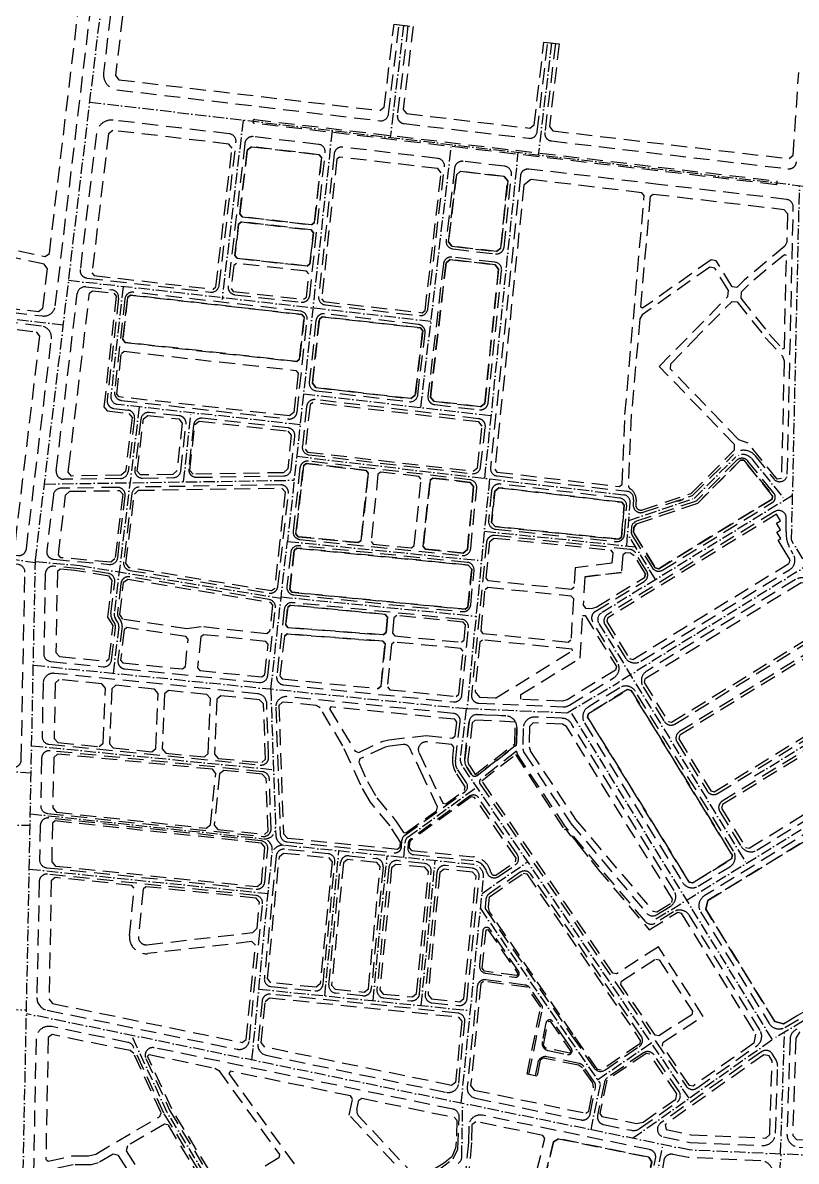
# Model space of a CAD drawing. Header units: metres. Extents: x 566107 to 571261, y 2062953 to 2068466.
# Drawn here: x 569944 to 570551, y 2066295 to 2067189 of the extents above; entities that cross this region are included whole.
import ezdxf

# ---------------------------------------------------------------- set-up
doc = ezdxf.new("R2010")
doc.units = ezdxf.units.M
doc.linetypes.add('ACAD_ISO10W100', pattern=[18.5, 12, -3, 0.5, -3])
doc.linetypes.add('HIDDEN', pattern=[0.375, 0.25, -0.125])
for name, color, linetype in [('LogDg phu', 7, 'CONTINUOUS'), ('TimDg', 222, 'CONTINUOUS'), ('ViaHeSphu', 32, 'CONTINUOUS')]:
    doc.layers.add(name, color=color, linetype=linetype)

msp = doc.modelspace()

# ---------------------------------------------------------------- linework, layer by layer
at = {"layer": 'LogDg phu', "linetype": 'HIDDEN', "ltscale": 50}
for points in [[(569822.95, 2066975.05), (569959.45, 2066958.82, 0.414214), (569969.45, 2066966.69), (569999.07, 2067215.81)], [(570014.96, 2067213.92), (570007.31, 2067149.61, 0.414556), (570017.83, 2067136.27), (570224.29, 2067111.97, 0.413871), (570230.95, 2067117.22), (570239.28, 2067187.25), (570246.23, 2067186.43), (570237.91, 2067116.42, 0.414556), (570243.16, 2067109.75), (570340.99, 2067098.24, 0.413871), (570347.65, 2067103.49), (570355.96, 2067173.38), (570361.92, 2067172.67), (570353.61, 2067102.8, 0.414556), (570358.86, 2067096.13), (570544.43, 2067074.29, 0.42844), (570551.12, 2067079.84)], [(570535.72, 2067064.74), (570535.37, 2067061.76), (570125.79, 2067109.97, -1), (570126.14, 2067112.95), (570535.72, 2067064.74)], [(569958.51, 2066950.87), (569826.04, 2066966.62), (569815.64, 2066940.61), (569798.74, 2066797.82, 0.405391), (569803.82, 2066791.18), (569939.95, 2066770.89, 0.422925), (569946.79, 2066776.11), (569966.38, 2066940.87, 0.414214), (569958.51, 2066950.87)], [(570409.51, 2066781.78, 0.42071), (570416.1, 2066787.27), (570417.88, 2066809.42, 0.403398), (570412.6, 2066815.85), (570318.49, 2066826.92, 0.419849), (570311.82, 2066821.54), (570309.51, 2066798.03, 0.412964), (570314.87, 2066791.47), (570409.51, 2066781.78)], [(570373.87, 2066560.89), (570433.63, 2066490.13, 0.370881), (570441.36, 2066488.89), (570452.13, 2066495.5, 0.414214), (570455.08, 2066507.88), (570374.61, 2066638.79, 0.249062), (570367.33, 2066643.07), (570346.05, 2066643.99, 0.423269), (570336.66, 2066635.11), (570336.46, 2066619.24, 0.150488), (570337.46, 2066615.85), (570373.84, 2066560.92)], [(570132.06, 2066601.18), (569965.31, 2066617.63, 0.437399), (569958.72, 2066611.78), (569957.98, 2066574.52, 0.388952), (569963.34, 2066568.44), (570132.19, 2066550.34, 0.456362), (570138.82, 2066556.51), (570137.46, 2066595.42, 0.375709), (570132.06, 2066601.18)]]:
    msp.add_lwpolyline(points, format="xyb", dxfattribs=at)
for points in [[(570111.26, 2067095.07, 0.414037), (570106, 2067101.73), (570014.96, 2067112.45, 0.413871), (570001.65, 2067101.95), (569988.96, 2066995.26, 0.415913), (569994.25, 2066988.59), (570091.49, 2066977.6, 0.413034), (570098.12, 2066982.86)], [(570181.32, 2067086.88, 0.411642), (570176.06, 2067093.48), (570124.87, 2067099.51, 0.41439), (570118.21, 2067094.25), (570105.08, 2066982.13, 0.415394), (570110.37, 2066975.47), (570162.5, 2066969.57, 0.415432), (570169.13, 2066974.89)], [(570274.83, 2067075.82, 0.41392), (570269.57, 2067082.48), (570194.93, 2067091.26, 0.41679), (570188.26, 2067085.95), (570176.09, 2066974.05, 0.412996), (570181.38, 2066967.44), (570255.19, 2066959.1, 0.413151), (570261.83, 2066964.36)], [(570327.48, 2067069.71, 0.40988), (570322.21, 2067076.28), (570289.47, 2067080.14, 0.414508), (570282.81, 2067074.87), (570276.18, 2067018.09, 0.414084), (570281.45, 2067011.43), (570314.98, 2067007.51, 0.418395), (570321.64, 2067012.85)], [(570548.63, 2067044.16, 0.386712), (570543.34, 2067050.25), (570445.05, 2067061.82), (570341.09, 2067074.06, 0.418561), (570334.42, 2067068.71), (570310.91, 2066839.8, 0.409928), (570316.17, 2066833.23), (570418.05, 2066821.25, -0.403398), (570423.33, 2066814.82), (570423.01, 2066810.91, 0.53904), (570430.92, 2066804.75), (570469.61, 2066817.86), (570501.51, 2066849.83, -0.45119), (570518.49, 2066849.3), (570533.28, 2066830.98, 0.698994), (570543.95, 2066834.62)], [(570319.75, 2066994.42, 0.410045), (570314.48, 2067000.99), (570280.69, 2067004.95, 0.414343), (570274.04, 2066999.68), (570261.93, 2066895.91, 0.414318), (570267.19, 2066889.26), (570302.41, 2066885.16, 0.41816), (570309.08, 2066890.51)], [(569986.72, 2066976.39, -0.412516), (569993.35, 2066981.65), (570013.81, 2066979.33, -0.413718), (570019.09, 2066972.71), (570010.2, 2066892.8, 0.414214), (570015.5, 2066886.18), (570026.36, 2066884.97, -0.417169), (570031.65, 2066878.28), (570026.59, 2066836.59, -0.374825), (570020.72, 2066831.31), (569976.24, 2066830.63, -0.45395), (569970.19, 2066837.33)], [(570167.08, 2066956, 0.412996), (570161.79, 2066962.61), (570030.7, 2066977.42, 0.41471), (570024.06, 2066972.13), (570015.95, 2066899.21, 0.414214), (570021.24, 2066892.58), (570152.54, 2066877.97, 0.414936), (570159.17, 2066883.28)], [(570259.62, 2066945.49, 0.415277), (570254.34, 2066952.15), (570180.67, 2066960.48, 0.415432), (570174.03, 2066955.16), (570168.76, 2066906.7, 0.41204), (570174.03, 2066900.09), (570247.29, 2066891.57, 0.414108), (570253.95, 2066896.84)], [(570306.92, 2066871.54, 0.414348), (570301.66, 2066878.2), (570173.36, 2066893.12, 0.41639), (570166.7, 2066887.81), (570163.29, 2066856.46, 0.412343), (570168.57, 2066849.85), (570296.63, 2066835.09, 0.413776), (570303.28, 2066840.35)], [(570072.04, 2066873.85, 0.414214), (570066.74, 2066880.47), (570043.26, 2066883.09, 0.411265), (570036.64, 2066877.85), (570031.83, 2066838.3, 0.45473), (570037.88, 2066831.58), (570062.1, 2066831.95, 0.377702), (570067.97, 2066837.29)], [(570157.48, 2066864.33, 0.414798), (570152.18, 2066870.96), (570084.63, 2066878.48, 0.414214), (570078.01, 2066873.18), (570074.19, 2066838.89, 0.451693), (570080.25, 2066832.23), (570148.69, 2066833.28, 0.377132), (570154.56, 2066838.61)], [(570532.13, 2066812.32, 0.456124), (570533.36, 2066819.77), (570532.3, 2066821.04), (570513.05, 2066844.9, 0.445991), (570504.13, 2066845.37), (570472.32, 2066813.5), (570425.59, 2066797.67, 0.299512), (570421.54, 2066792.46), (570421.36, 2066790.27, 0.159101), (570422.23, 2066786.65), (570437.78, 2066761.36, 0.414214), (570446.03, 2066759.39)], [(570300.17, 2066823.7, 0.409693), (570294.89, 2066830.25), (570168.1, 2066844.87, 0.416086), (570161.45, 2066839.56), (570156.06, 2066790.04, 0.417168), (570161.44, 2066783.42), (570288.89, 2066770.85, 0.413918), (570295.44, 2066776.23)], [(570024.27, 2066817.55, 0.45473), (570018.22, 2066824.27), (569973.79, 2066823.59, 0.375563), (569967.92, 2066818.3), (569962.72, 2066774.57, 0.421968), (569968.13, 2066767.89), (570011.88, 2066763.85, 0.405748), (570018.39, 2066769.1)], [(570152.4, 2066819.57, 0.452293), (570146.35, 2066826.25), (570035.38, 2066824.54, 0.374825), (570029.52, 2066819.26), (570023.02, 2066765.77, 0.402395), (570028.01, 2066759.13), (570137.21, 2066741.34, 0.428522), (570144.13, 2066746.59)], [(570546.93, 2066774.75, -0.144375), (570542.94, 2066789.49), (570543.17, 2066800.02, 0.594119), (570534.03, 2066805.27), (570402.84, 2066724.62, 0.414214), (570400.87, 2066716.37), (570416.58, 2066690.81, 0.414214), (570428.96, 2066687.86), (570428.96, 2066687.86), (570545.67, 2066759.6, 0.414214), (570548.63, 2066771.98), (570546.93, 2066774.75)], [(570546.93, 2066774.75, -0.144375), (570542.94, 2066789.49), (570543.17, 2066800.02, 0.594119), (570534.03, 2066805.27), (570402.84, 2066724.62, 0.414214), (570400.87, 2066716.37), (570416.58, 2066690.81, 0.414214), (570428.96, 2066687.86), (570428.96, 2066687.86), (570545.67, 2066759.6, 0.414214), (570548.63, 2066771.98), (570546.93, 2066774.75)], [(569945.6, 2066757.68, 0.377146), (569940.49, 2066763.73), (569804.34, 2066784.03, 0.423091), (569797.5, 2066778.8), (569778.54, 2066618.55, 0.438234), (569784.28, 2066611.85), (569831.38, 2066610.13), (569936.38, 2066604.61, 0.423817), (569942.69, 2066610.49)], [(570391.24, 2066718.67, -0.414214), (570393.21, 2066726.92), (570431.55, 2066750.49, 0.414214), (570433.52, 2066758.74), (570424.86, 2066772.82, 0.233498), (570420.36, 2066775.64), (570314.43, 2066786.49, 0.415464), (570307.85, 2066781.11), (570296.11, 2066661.49, 0.430287), (570301.82, 2066654.91), (570367.77, 2066652.06, 0.149707), (570372.88, 2066653.38), (570407.66, 2066674.77, 0.414214), (570410.62, 2066687.15)], [(570292.75, 2066765.45), (570160.74, 2066778.47, 0.409962), (570154.19, 2066773.17), (570151.17, 2066746.52, 0.418478), (570156.54, 2066739.87), (570288.95, 2066726.81, 0.414358), (570295.51, 2066732.2), (570298.13, 2066758.89, 0.414069)], [(570016.08, 2066750.17, 0.402395), (570011.09, 2066756.81), (569988.62, 2066760.47), (569968.13, 2066762.36, 0.435504), (569961.58, 2066756.51), (569960.34, 2066693.79, 0.390912), (569965.74, 2066687.7), (570007.06, 2066683.55, 0.4088), (570013.62, 2066688.81), (570016.64, 2066714.23, 0.169219), (570015.79, 2066718.09), (570013.88, 2066721.19, -0.169837), (570013.03, 2066725.06)], [(570142.22, 2066729.68, 0.400048), (570137.22, 2066736.27), (570027.89, 2066754.08, 0.426132), (570020.96, 2066748.88), (570018.21, 2066726.2, 0.169837), (570019.06, 2066722.33), (570020.96, 2066719.23, -0.169219), (570021.81, 2066715.37), (570018.62, 2066688.53, 0.419648), (570023.98, 2066681.85), (570129.64, 2066671.25, 0.410459), (570136.2, 2066676.55)], [(570562.77, 2066748.98, 0.414214), (570550.39, 2066751.94), (570433.68, 2066680.19, 0.414214), (570430.72, 2066667.81), (570447.48, 2066640.55, 0.414214), (570455.73, 2066638.58), (570577.56, 2066713.47, 0.414214), (570579.53, 2066721.72)], [(570562.77, 2066748.98, 0.414214), (570550.39, 2066751.94), (570433.68, 2066680.19, 0.414214), (570430.72, 2066667.81), (570447.48, 2066640.55, 0.414214), (570455.73, 2066638.58), (570577.56, 2066713.47, 0.414214), (570579.53, 2066721.72)], [(570293.74, 2066714.17, 0.414069), (570288.36, 2066720.73), (570155.68, 2066733.81, 0.409964), (570149.13, 2066728.52), (570143.18, 2066676, 0.417978), (570148.54, 2066669.36), (570281.99, 2066655.97, 0.414856), (570288.56, 2066661.35)], [(570589.48, 2066705.53, 0.414214), (570581.22, 2066707.5), (570459.4, 2066632.62, 0.414214), (570457.43, 2066624.36), (570481, 2066586.03, 0.414214), (570489.25, 2066584.06), (570611.07, 2066658.94, 0.414214), (570613.04, 2066667.2), (570613.04, 2066667.2)], [(570589.48, 2066705.53, 0.414214), (570581.22, 2066707.5), (570459.4, 2066632.62, 0.414214), (570457.43, 2066624.36), (570481, 2066586.03, 0.414214), (570489.25, 2066584.06), (570611.07, 2066658.94, 0.414214), (570613.04, 2066667.2), (570613.04, 2066667.2)], [(570135.39, 2066654.67, 0.375224), (570128.2, 2066662.35), (569968.68, 2066678.36, 0.437906), (569959.88, 2066670.55), (569959.06, 2066628.83, 0.391402), (569964.47, 2066622.74), (570130.28, 2066606.38, 0.453796), (570136.87, 2066612.56)], [(570424.76, 2066664.14, 0.414214), (570412.38, 2066667.1), (570387.67, 2066651.91, 0.414214), (570384.72, 2066639.53), (570461.7, 2066514.3, 0.414214), (570474.08, 2066511.35), (570498.79, 2066526.53, 0.414214), (570501.74, 2066538.91), (570501.74, 2066538.91)], [(570424.76, 2066664.14, 0.414214), (570412.38, 2066667.1), (570387.67, 2066651.91, 0.414214), (570384.72, 2066639.53), (570461.7, 2066514.3, 0.414214), (570474.08, 2066511.35), (570498.79, 2066526.53, 0.414214), (570501.74, 2066538.91), (570501.74, 2066538.91)], [(570284.91, 2066603.23, -0.178927), (570283.46, 2066609.3), (570287.19, 2066640.25, 0.420085), (570281.83, 2066646.94), (570151.29, 2066660.03, 0.454309), (570142.5, 2066651.79), (570145.99, 2066551.87, 0.375046), (570151.38, 2066546.11), (570216.81, 2066539.51), (570235.66, 2066537.6, 0.423525), (570241.15, 2066542.23), (570241.52, 2066547.46, -0.222339), (570243.57, 2066551.17), (570290.96, 2066585.48, 0.402973), (570292.19, 2066592.31)], [(570636.8, 2066611.37, 0.414214), (570639.75, 2066623.75), (570622.99, 2066651.01, 0.414214), (570614.74, 2066652.98), (570492.91, 2066578.09, 0.414214), (570490.95, 2066569.84), (570507.7, 2066542.58, 0.414214), (570520.08, 2066539.63), (570636.8, 2066611.37)], [(570636.8, 2066611.37, 0.414214), (570639.75, 2066623.75), (570622.99, 2066651.01, 0.414214), (570614.74, 2066652.98), (570492.91, 2066578.09, 0.414214), (570490.95, 2066569.84), (570507.7, 2066542.58, 0.414214), (570520.08, 2066539.63), (570636.8, 2066611.37)], [(570331.5, 2066622.25), (570331.67, 2066635.88, 0.405215), (570323.06, 2066644.98), (570300.51, 2066645.96, 0.391907), (570294.29, 2066640.68), (570290.76, 2066611.39, 0.178927), (570292.37, 2066604.65), (570296.16, 2066598.97, 0.434944), (570300.49, 2066598.26)], [(570300.51, 2066645.96), (570323.06, 2066644.98, -0.405215), (570331.67, 2066635.88), (570331.5, 2066622.25), (570300.49, 2066598.26, -0.434944), (570296.16, 2066598.97), (570292.37, 2066604.65, -0.178927), (570290.76, 2066611.39), (570294.29, 2066640.68, -0.391907)], [(570440.32, 2066482.37, -0.370881), (570432.59, 2066483.61), (570369.85, 2066557.9), (570332.44, 2066614.37, -0.125421), (570331.46, 2066617.17), (570303.49, 2066595.52, 0.396816), (570302.84, 2066591.46), (570464.58, 2066354.39, 0.419095), (570473, 2066352.87), (570520.04, 2066386.12, 0.395542), (570522.52, 2066398.18), (570467.13, 2066488.29, 0.414214), (570454.74, 2066491.24)], [(570331.97, 2066536.34), (570301.69, 2066580.73, 0.422449), (570294.63, 2066581.96), (570248.4, 2066548.49, 0.22234), (570246.34, 2066544.78), (570246.11, 2066541.41, 0.404963), (570250.6, 2066536.09), (570297.35, 2066531.37, -0.309196), (570308.14, 2066522.28, 0.516274), (570317.34, 2066518.95), (570330.43, 2066528.03, 0.412014)], [(570640.99, 2066513.67), (570635.11, 2066517.55), (570626.07, 2066535.39), (570626.48, 2066542.32), (570610.76, 2066573.37, 0.438535), (570598.01, 2066576.97), (570478.79, 2066503.68, 0.414214), (570475.84, 2066491.3), (570529.76, 2066403.58, 0.407251), (570541.96, 2066400.51), (570657.8, 2066467.98, 0.397184), (570660.14, 2066475.87)], [(570136.28, 2066540.41, 0.411232), (570130.95, 2066546.95), (569964.31, 2066564.82, 0.439934), (569957.67, 2066558.97), (569957.14, 2066531.93, 0.390467), (569962.53, 2066525.84), (570127.19, 2066509.06, 0.415658), (570133.77, 2066514.45)], [(570179.62, 2066434.49), (570188.91, 2066530.29, 0.41304), (570183.54, 2066536.84), (570149.36, 2066540.29, 0.415388), (570142.78, 2066534.9), (570133.5, 2066439.1, 0.41304), (570138.87, 2066432.55), (570173.05, 2066429.1, 0.415388)], [(570210.85, 2066425.28), (570189.46, 2066427.44, -0.41304), (570184.09, 2066433.99), (570193.38, 2066529.79, -0.415388), (570199.95, 2066535.18), (570221.34, 2066533.02, -0.41304), (570226.71, 2066526.47), (570217.43, 2066430.67, -0.415388)], [(570255.24, 2066426.85), (570264.52, 2066522.65, 0.41304), (570259.15, 2066529.2), (570237.76, 2066531.36, 0.415388), (570231.19, 2066525.97), (570221.9, 2066430.17, 0.41304), (570227.27, 2066423.62), (570248.66, 2066421.46, 0.415388)], [(570259.71, 2066426.35, 0.41304), (570265.08, 2066419.8), (570286.06, 2066417.69, 0.414778), (570292.63, 2066423.06), (570302.12, 2066518.84, 0.41365), (570296.75, 2066525.4), (570275.57, 2066527.54, 0.415388), (570268.99, 2066522.15)], [(570132.13, 2066497.53, 0.41277), (570126.76, 2066504.08), (569963.41, 2066520.73, 0.438366), (569956.8, 2066514.88), (569955, 2066424.05, 0.361591), (569962.99, 2066414.06), (570112.18, 2066383.39, 0.445651), (570121.75, 2066390.46)], [(570342.68, 2066520.65, 0.416416), (570334.3, 2066522.2), (570309.93, 2066505.3, 0.219916), (570307.38, 2066500.96), (570306.78, 2066494.93, 0.176112), (570307.29, 2066492.95), (570374.68, 2066394.15), (570392.36, 2066368.55, 0.41252), (570400.68, 2066367), (570427.67, 2066385.42, 0.414214), (570429.25, 2066393.76)], [(570310.4, 2066477.73, 0.700518), (570304.94, 2066476.34), (570302.28, 2066449.5, 0.403523), (570307.44, 2066442.96), (570330.17, 2066439.87, 0.649725), (570333.05, 2066444.53)], [(570393.42, 2066353.2, 0.204591), (570392.48, 2066357.81), (570384.22, 2066369.77, 0.193246), (570380.5, 2066372.24), (570355.2, 2066377.44, 0.414214), (570348.12, 2066372.77), (570346.02, 2066362.58), (570341.12, 2066363.59), (570351.78, 2066415.45, 0.203058), (570351.32, 2066417.74), (570342.15, 2066431.19, 0.212323), (570338, 2066433.76), (570307.39, 2066437.92, 0.424984), (570300.61, 2066432.57), (570292.79, 2066353.59, 0.384061), (570299.14, 2066344.96), (570382.1, 2066327.91, 0.414214), (570389.18, 2066332.58)], [(570285.49, 2066411.71), (570138.33, 2066426.57, 0.415388), (570131.76, 2066421.18), (570128.48, 2066387.34, 0.383462), (570134.83, 2066378.74), (570276.49, 2066349.62, 0.445025), (570286.06, 2066356.67), (570290.86, 2066405.15, 0.41365)], [(570633.04, 2066340.07, 0.208888), (570631.75, 2066343.86), (570573.74, 2066407.64, 0.355007), (570567.5, 2066408.58), (570550.49, 2066398.57, 0.257245), (570546.06, 2066391.1), (570543.69, 2066316.83, 0.410583), (570553.24, 2066306.52), (570624.11, 2066303.38, 0.402148), (570630.36, 2066308.86)], [(570129.53, 2066209.87), (570054.71, 2066333.25), (570030.7, 2066385.39, 0.238536), (570026.46, 2066388.76), (569966.37, 2066401.11, 0.468872), (569954.36, 2066391.52), (569951.52, 2066248.2), (569948.67, 2066104.15, 0.590039), (569957.76, 2066098.89), (570031.34, 2066143.17), (570127.51, 2066201.63, 0.413892)], [(570369.73, 2066390.75), (570359.95, 2066405.09, 0.66243), (570354.54, 2066404), (570351.54, 2066389.42, 0.414214), (570356.21, 2066382.34), (570371.43, 2066379.21, 0.6761), (570374.5, 2066383.85)], [(570268.85, 2066287.73), (570281.73, 2066297.41), (570285.43, 2066305.02), (570286.45, 2066330.18, 0.367472), (570281.66, 2066336.3), (570227.12, 2066347.51), (570047.13, 2066384.51, 0.614812), (570040.47, 2066376.13), (570059.13, 2066335.6), (570133.78, 2066212.49, 0.414778), (570142.04, 2066210.48)], [(570457.47, 2066341.92, 0.409349), (570458.96, 2066350.2), (570439.39, 2066378.89, 0.414214), (570431.05, 2066380.46), (570402.94, 2066361.28, 0.194747), (570400.44, 2066357.53), (570395.06, 2066331.37, 0.414214), (570399.73, 2066324.28), (570421.73, 2066319.76, 0.207419), (570427.96, 2066321.06)], [(570523.72, 2066381.37), (570444.52, 2066325.39, 0.656426), (570446.78, 2066314.61), (570467.74, 2066310.3), (570524.27, 2066307.8, 0.417851), (570534.71, 2066317.47), (570536.37, 2066369.78, 0.145658), (570534.92, 2066375.3), (570532.31, 2066379.59, 0.43446)], [(570440.57, 2066297.48, 0.415898), (570435.91, 2066304.59), (570304.69, 2066331.57, 0.469735), (570293.88, 2066322.9), (570293.67, 2066310.25), (570290.18, 2066275.19, 0.228324), (570292.85, 2066267.85), (570345.17, 2066216.9), (570400.4, 2066160.22, 0.599683), (570412.26, 2066163.65)], [(570532.59, 2066285.26, 0.418485), (570523.05, 2066295.84), (570466.25, 2066298.36), (570454.13, 2066300.85, 0.427447), (570446.99, 2066295.92), (570441.45, 2066261.09, 0.442549), (570447, 2066254.15), (570524.44, 2066249.35, 0.415145), (570530.8, 2066254.98)]]:
    msp.add_lwpolyline(points, format="xyb", close=True, dxfattribs=at)
msp.add_lwpolyline([(570427.96, 2066321.06), (570457.47, 2066341.92)], dxfattribs=at)
at = {"layer": 'TimDg', "linetype": 'ACAD_ISO10W100', "ltscale": 0.75}
for p, q in [((569953.79, 2066767.22), (570007.02, 2067214.87)), ((569996.53, 2067126.7), (570972.01, 2067011.88)), ((570116.83, 2067112.54), (570100.34, 2066971.69)), ((570186.74, 2067104.31), (570151.65, 2066781.87)), ((570256.32, 2066887), (570280.39, 2067093.29)), ((570306.52, 2066831.34), (570332.79, 2067087.12)), ((570547.29, 2066782.76), (570553.51, 2067061.14)), ((570264.21, 2066954.56), (569979.89, 2066986.69)), ((570022.63, 2066981.86), (570013.07, 2066896)), ((569829.19, 2066969.27), (569975.74, 2066951.84)), ((570164.26, 2066897.71), (570311.57, 2066880.57)), ((570035.29, 2066887.5), (570015.62, 2066725.63)), ((570161.62, 2066873.43), (570018.37, 2066889.38)), ((570070.02, 2066828.57), (570076.08, 2066882.96)), ((570158.92, 2066848.69), (570415.32, 2066818.55)), ((570470.96, 2066815.68), (570502.68, 2066847.46)), ((570516.05, 2066846.75), (570542.18, 2066814.38)), ((569960.89, 2066826.89), (570156.88, 2066829.91)), ((570310.22, 2066830.91), (570292.51, 2066650.39)), ((570548.08, 2066818.01), (570398.03, 2066725.77)), ((570417.9, 2066778.41), (570420.6, 2066812.12)), ((570419.49, 2066798.24), (570470.96, 2066815.68)), ((569795.18, 2066788.93), (569953.76, 2066765.29)), ((570306.2, 2066789.85), (570424.8, 2066777.7)), ((570440.62, 2066751.96), (570418.65, 2066787.7)), ((570138.51, 2066665.84), (570151.65, 2066781.87)), ((570151.65, 2066781.87), (570303.93, 2066766.86)), ((570650.65, 2066614.61), (570547.29, 2066782.76)), ((569935.24, 2065830.1), (569953.79, 2066767.22)), ((569953.77, 2066766.2), (569988.94, 2066762.95)), ((570563.3, 2066765.3), (570411.69, 2066671.51)), ((569988.94, 2066762.95), (570146.6, 2066737.28)), ((570146.72, 2066738.33), (570299.67, 2066723.24)), ((570018.38, 2066718.66), (570016.47, 2066721.76)), ((570518.31, 2066597.82), (570720.91, 2066722.41)), ((570019.23, 2066714.8), (570014.88, 2066678.24)), ((570396.06, 2066717.52), (570511.79, 2066529.25)), ((570292.51, 2066650.39), (569952.16, 2066684.54)), ((570440.84, 2066485.63), (570762, 2066683.05)), ((570371.13, 2066647.41), (570411.69, 2066671.51)), ((570138.51, 2066665.84), (570142.51, 2066551.38)), ((570291.95, 2066650.44), (570287.31, 2066611.97)), ((570292.55, 2066650.81), (570371.13, 2066647.41)), ((570532.19, 2066391.03), (570373.67, 2066648.91)), ((569950.91, 2066621.56), (570140.71, 2066602.84)), ((569831.2, 2066606.63), (569950.49, 2066600.37)), ((570466.85, 2066344.85), (570288.81, 2066605.82)), ((569949.85, 2066568.13), (570132.14, 2066548.58)), ((570831.69, 2066567.54), (570532.91, 2066391.54)), ((569887.37, 2066559.14), (569949.67, 2066559.16)), ((570297.05, 2066528.39), (570148.66, 2066543.37)), ((570123.76, 2066374.89), (570139.69, 2066539.31)), ((570180.99, 2066425.28), (570192.01, 2066538.99)), ((570218.81, 2066421.61), (570229.82, 2066535.18)), ((569948.99, 2066524.71), (570136.43, 2066505.61)), ((570256.64, 2066417.95), (570267.66, 2066531.66)), ((570304.33, 2066505.67), (570340.17, 2066530.52)), ((570288.03, 2066341.12), (570305.55, 2066518)), ((570303.14, 2066493.7), (570372.2, 2066392.46)), ((570467, 2066304.33), (569946.75, 2066411.27)), ((570057.28, 2066333.78), (570029.34, 2066394.29)), ((570372.21, 2066392.44), (570396.99, 2066356.57)), ((570422.48, 2066313.48), (570532.91, 2066391.54)), ((570538.69, 2066301.16), (570541.73, 2066396.74)), ((570394.98, 2066359.48), (570437.21, 2066388.3)), ((570396.99, 2066355.64), (570389.71, 2066320.22)), ((570288.47, 2066298.82), (570289.19, 2066340.88)), ((570136.57, 2066202.95), (570057.1, 2066334.12)), ((570412.04, 2066145.71), (570446.49, 2066308.54)), ((570954.8, 2066282.73), (570467, 2066304.33)), ((570515.04, 2065911.76), (570539.13, 2066301.14))]:
    msp.add_line(p, q, dxfattribs=at)
for points in [[(570242.75, 2067186.84), (570232.31, 2067098.95)], [(570358.94, 2067173.03), (570348.5, 2067085.27)], [(570129.15, 2066430.51), (570295.23, 2066413.74)], [(569750.96, 2066416.26), (569946.81, 2066414.29)]]:
    msp.add_lwpolyline(points, dxfattribs=at)
msp.add_lwpolyline([(570243.08, 2066533.84), (570243.9, 2066545.66, -0.22234), (570246.36, 2066550.1), (570300.22, 2066589.1)], format="xyb", dxfattribs=at)
for centre, radius, start, end in [((570019.04, 2066895.34), 6, 173.64912, 263.64912), ((570509.05, 2066841.1), 9, 38.90519, 135.051), ((570414.62, 2066812.6), 6, 355.41957, 83.29582), ((570457.42, 2066821.61), 8, 263.9382, 311.0339), ((570021.58, 2066724.91), 6, 173.07163, 211.62757), ((570401.17, 2066720.66), 6, 121.57981, 211.57981), ((570013.27, 2066715.51), 6, 353.2093, 31.62757), ((570296.24, 2066610.9), 9, 173.12422, 214.3031), ((570133.81, 2066556.95), 8.5, 263.88052, 2.00122), ((570151, 2066551.68), 8.5, 182.00122, 264.23472), ((570131.23, 2066540.13), 8.5, 354.46431, 83.88052), ((570147.81, 2066534.91), 8.5, 84.23472, 174.46431), ((570296.1, 2066518.94), 9.5, 354.34503, 84.23472), ((570282.47, 2066298.93), 6, 301.28539, 359.02844)]:
    msp.add_arc(centre, radius, start, end, dxfattribs=at)
at = {"layer": 'ViaHeSphu', "linetype": 'HIDDEN', "ltscale": 50}
for points in [[(569903.93, 2067017.68), (569961.47, 2067005.35), (569964.76, 2067007.7), (569989.64, 2067216.93)], [(570024.39, 2067212.8), (570016.63, 2067147.49), (570019.25, 2067144.16), (570224.24, 2067120.03), (570227.57, 2067122.66), (570235.31, 2067187.73), (570250.2, 2067185.96), (570242.47, 2067120.91), (570245.09, 2067117.58), (570341.93, 2067106.18), (570345.26, 2067108.81), (570352.98, 2067173.74), (570364.89, 2067172.32), (570357.18, 2067107.41), (570359.8, 2067104.08), (570545.27, 2067082.25), (570548.46, 2067084.89), (570552.94, 2067149.96)], [(570105.57, 2067093.73), (570014.53, 2067104.44), (570011.2, 2067101.81), (569998.22, 2066992.67), (569999.97, 2066990.46), (570093.25, 2066979.92), (570095.47, 2066981.68), (570108.2, 2067090.4), (570105.57, 2067093.73)], [(570315.76, 2067009.43), (570280.69, 2067013.54), (570278.06, 2067016.87), (570284.22, 2067069.68), (570287.54, 2067072.31), (570321.81, 2067068.27), (570324.48, 2067064.94), (570319.05, 2067012.06), (570315.76, 2067009.43)], [(569873.25, 2066972.09), (569956.33, 2066962.21), (569959.66, 2066964.83), (569963.34, 2066995.76), (569960.76, 2066999.37), (569904.59, 2067011.4), (569873.13, 2066997.25), (569870.61, 2066975.42), (569873.25, 2066972.09)], [(569980.13, 2066840.53), (569996.33, 2066976.78), (569998.56, 2066978.54), (570015.51, 2066976.63), (570017.27, 2066974.41), (570007.61, 2066887.56), (570010.26, 2066884.24), (570027.11, 2066882.37), (570029.73, 2066879.06), (570024.6, 2066836.84), (570021.24, 2066833.82), (569982.26, 2066833.22), (569979.61, 2066836.15), (569980.16, 2066840.76)], [(570526.67, 2066941.97), (570540.14, 2066927.2), (570541.44, 2066923.72), (570539.37, 2066831.26), (570536.04, 2066830.74), (570513.24, 2066859), (570506, 2066861.58), (570452.38, 2066917.03), (570452.4, 2066921.32), (570468.94, 2066938.12), (570500.56, 2066970.22), (570504.53, 2066970), (570526.67, 2066941.97)], [(570022.52, 2066940.24), (570024.29, 2066938.03)], [(570443.02, 2066760.47), (570440.27, 2066761.13), (570423.25, 2066788.81), (570423.58, 2066792.93), (570425.63, 2066795.57), (570473.4, 2066811.76), (570507.28, 2066845.7), (570509.95, 2066845.56), (570532.4, 2066817.74), (570531.95, 2066815.14), (570443.02, 2066760.47)], [(570145.69, 2066782.55), (570141.4, 2066744.71), (570139.21, 2066743.04), (570027.5, 2066761.23), (570024.9, 2066764.69), (570031.5, 2066819), (570034.86, 2066822.03), (570147.18, 2066823.76), (570149.86, 2066820.82), (570145.68, 2066782.46)], [(570411.82, 2066783.55), (570314.6, 2066793.51), (570311.9, 2066796.81), (570314.31, 2066821.37), (570317.58, 2066824), (570414.13, 2066812.65), (570415.95, 2066810.43), (570413.94, 2066785.35), (570411.79, 2066783.56), (570314.6, 2066793.51)], [(570423.25, 2066788.81), (570423.58, 2066792.93), (570425.63, 2066795.57)], [(570310.43, 2066781.87), (570313.72, 2066784.56), (570405.11, 2066775.19), (570406.94, 2066773), (570406.27, 2066764.71), (570377.44, 2066761.25), (570376.55, 2066746.03), (570374.45, 2066744.23), (570309.4, 2066750.89), (570307.61, 2066753.09), (570310.43, 2066781.87)], [(570385.04, 2066754.1), (570383.74, 2066731.73), (570385.62, 2066729.62), (570390.21, 2066729.35), (570393.91, 2066730.29), (570431.94, 2066753.66), (570432.6, 2066756.42), (570423.83, 2066770.67), (570420.8, 2066772.58), (570416.97, 2066772.97), (570414.82, 2066771.18), (570413.72, 2066757.54), (570385.04, 2066754.1), (570413.72, 2066757.54)], [(570432.6, 2066756.42), (570431.94, 2066753.66)], [(570022.34, 2066720.8), (570020.02, 2066724.57), (570023.09, 2066749.8), (570026.41, 2066752.29), (570138.19, 2066734.09), (570139.94, 2066731.78), (570137.6, 2066711.14), (570135.39, 2066709.37), (570083.89, 2066714.94), (570072.76, 2066713.33), (570022.34, 2066720.8)], [(570226.8, 2066708.56), (570152.04, 2066714.26), (570150.27, 2066716.4), (570151.83, 2066730.17), (570154.05, 2066731.97), (570228.4, 2066724.63), (570230.2, 2066722.45), (570229.07, 2066710.39), (570226.89, 2066708.55)], [(570409.8, 2066683.71), (570409.14, 2066680.96), (570371.05, 2066657.54), (570367.35, 2066656.58), (570334.74, 2066657.99), (570334.79, 2066661.74), (570381.34, 2066690.35), (570383.28, 2066723.73), (570385.25, 2066723.62), (570409.79, 2066683.7)], [(570149.26, 2066707.45), (570151.48, 2066709.29), (570226.42, 2066703.58), (570228.23, 2066701.43), (570225.1, 2066668.21), (570222.92, 2066666.42)], [(570314.81, 2066658.85), (570375.35, 2066696.07), (570375.06, 2066697.32), (570304.85, 2066704.51), (570302.67, 2066702.72), (570298.85, 2066663.8), (570302.45, 2066659.63), (570315.09, 2066659.02)], [(570209.12, 2066590.7), (570195.16, 2066621.48), (570177.24, 2066651.3), (570174.22, 2066653.21), (570147.83, 2066655.86), (570144.95, 2066653.16), (570148.47, 2066552.41), (570151.56, 2066549.11), (570238.02, 2066540.38), (570240.15, 2066542.17), (570240.41, 2066545.9), (570232.17, 2066558.63), (570216.85, 2066577.26), (570209.15, 2066590.66)], [(570636.57, 2066616.51), (570637.23, 2066619.26), (570618.37, 2066649.93), (570615.62, 2066650.59), (570492.95, 2066575.18), (570492.29, 2066572.43), (570511.14, 2066541.76), (570513.89, 2066541.1), (570636.57, 2066616.51)], [(570342.36, 2066617.14), (570377.7, 2066563.79), (570438.5, 2066491.8), (570441.5, 2066491.32), (570453.21, 2066498.52), (570453.87, 2066501.27), (570370.57, 2066636.76), (570367.53, 2066638.55), (570344.51, 2066639.55), (570341.48, 2066636.68), (570341.28, 2066620.81)], [(570510.86, 2066408.56), (570519.08, 2066395.18), (570517.64, 2066388.1), (570470, 2066354.42), (570467.24, 2066354.92), (570445.88, 2066386.24), (570446.44, 2066388.97), (570478.03, 2066409.16), (570442.73, 2066463.71), (570409.87, 2066442.57), (570407.06, 2066443.14), (570304.08, 2066594.09), (570330.57, 2066614.58), (570369.02, 2066555.65), (570369.8, 2066556.22), (570373.86, 2066550.92), (570374.25, 2066551.2), (570377.1, 2066547.68), (570379.61, 2066544.58), (570389.91, 2066531.39), (570395.42, 2066524.45), (570435.51, 2066477.07), (570457.92, 2066490.85), (570460.67, 2066490.19), (570510.86, 2066408.56)], [(570656.86, 2066477.39), (570654.83, 2066470.4), (570541, 2066403.43), (570534.07, 2066405.16), (570479.94, 2066493.23), (570481.58, 2066500.11), (570601.78, 2066574), (570608.32, 2066572.17), (570656.86, 2066477.39)], [(570310.09, 2066502.98), (570336.7, 2066521.43), (570339.47, 2066520.91), (570428.59, 2066390.28), (570428.07, 2066387.51), (570397.79, 2066366.85), (570395, 2066367.37), (570375.92, 2066395), (570310.23, 2066491.3), (570309.3, 2066494.95), (570310.09, 2066502.98)], [(570060.87, 2066336.59), (570041.89, 2066377.82), (570043.02, 2066379.23), (570094.75, 2066368.6), (570097.88, 2066366.58), (570145.38, 2066300.77), (570144.86, 2066298.09), (570102.53, 2066271.74), (570099.8, 2066272.4), (570060.93, 2066336.49)], [(570168.68, 2066261.45), (570179.74, 2066239.88), (570183.67, 2066238.77), (570247.8, 2066277.83), (570248.14, 2066280.33), (570200.18, 2066331.57), (570202.72, 2066344.36), (570201.15, 2066346.73), (570106.88, 2066366.1), (570105.7, 2066364.28), (570162.22, 2066285.99)]]:
    msp.add_lwpolyline(points, dxfattribs=at)
for points in [[(570108.2, 2067090.4), (570105.57, 2067093.73), (570014.53, 2067104.44), (570011.2, 2067101.81), (569998.22, 2066992.67), (569999.97, 2066990.46), (570093.25, 2066979.92), (570095.47, 2066981.68)], [(570120.11, 2067088.99), (570123.44, 2067091.62), (570176.63, 2067085.36), (570178.4, 2067083.14), (570172.84, 2067032.07), (570170.64, 2067030.32), (570116, 2067036.64), (570114.24, 2067038.86)], [(570178.4, 2067083.14), (570176.63, 2067085.36), (570123.44, 2067091.62), (570120.11, 2067088.99), (570114.24, 2067038.86), (570116, 2067036.64), (570170.64, 2067030.32), (570172.84, 2067032.07)], [(570272.27, 2067071.08), (570269.63, 2067074.41), (570192.52, 2067083.49), (570190.32, 2067081.74), (570178.41, 2066972.3), (570180.18, 2066970.09), (570257.45, 2066961.36), (570259.67, 2066963.12)], [(570192.52, 2067083.49), (570190.32, 2067081.74), (570178.41, 2066972.3), (570180.18, 2066970.09), (570257.45, 2066961.36), (570259.67, 2066963.12), (570272.27, 2067071.08), (570269.63, 2067074.41)], [(570324.48, 2067064.94), (570321.81, 2067068.27), (570287.54, 2067072.31), (570284.22, 2067069.68), (570278.06, 2067016.87), (570280.69, 2067013.54), (570315.76, 2067009.43), (570319.05, 2067012.06)], [(570431.64, 2067053.33), (570429.83, 2067055.56), (570342.65, 2067065.82), (570337.19, 2067061.42), (570314.29, 2066838.49), (570316.07, 2066836.26), (570412.14, 2066824.97), (570414.21, 2066826.73), (570416.53, 2066881.49)], [(570430.42, 2066964.9), (570428.96, 2066965.74), (570436.61, 2067052.75), (570438.77, 2067054.51), (570541.11, 2067042.46), (570544.02, 2067039.11), (570543.52, 2067016.82), (570541.94, 2067013.54), (570510.11, 2066987.03), (570504.37, 2066981.2), (570500.7, 2066981.63), (570488.23, 2067002.1), (570484.22, 2067002.93)], [(570115.53, 2067032.67), (570170.21, 2067026.34), (570171.98, 2067024.12), (570169.33, 2066999.77), (570167.12, 2066998), (570112.18, 2067004.04), (570110.42, 2067006.25), (570113.31, 2067030.91)], [(570171.98, 2067024.12), (570170.21, 2067026.34), (570115.53, 2067032.67), (570113.31, 2067030.91), (570110.42, 2067006.25), (570112.18, 2067004.04), (570167.12, 2066998), (570169.33, 2066999.77)], [(570541.79, 2067006.91), (570513.5, 2066983.35), (570507.6, 2066977.36), (570507.36, 2066972.87), (570529.72, 2066944.56), (570540.27, 2066932.99), (570541.66, 2066933.51), (570543.28, 2067006.19)], [(570168.46, 2066991.82), (570166.69, 2066994.03), (570111.72, 2067000.07), (570109.49, 2066998.3), (570107.39, 2066980.33), (570109.15, 2066978.12), (570164.28, 2066971.89), (570166.49, 2066973.65)], [(570109.49, 2066998.3), (570107.39, 2066980.33), (570109.15, 2066978.12), (570164.28, 2066971.89), (570166.49, 2066973.65), (570168.46, 2066991.82), (570166.69, 2066994.03), (570111.72, 2067000.07)], [(570306.53, 2066890.22), (570303.25, 2066887.58), (570266.49, 2066891.86), (570263.86, 2066895.18), (570276.14, 2067000.45), (570279.47, 2067003.08), (570314.69, 2066998.95), (570317.36, 2066995.62)], [(570317.36, 2066995.62), (570314.69, 2066998.95), (570279.47, 2067003.08), (570276.14, 2067000.45), (570263.86, 2066895.18), (570266.49, 2066891.86), (570303.25, 2066887.58), (570306.53, 2066890.22)], [(570164.76, 2066957.75), (570162.98, 2066959.96), (570028.42, 2066975.17), (570026.22, 2066973.4), (570022.52, 2066940.24), (570024.29, 2066938.03), (570158.97, 2066923.04), (570161.17, 2066924.8)], [(570161.17, 2066924.8), (570158.97, 2066923.04), (570024.29, 2066938.03), (570022.52, 2066940.24), (570026.22, 2066973.4), (570028.42, 2066975.17), (570162.98, 2066959.96), (570164.76, 2066957.75)], [(569954.44, 2066946.32), (569957.07, 2066942.99), (569937.2, 2066775.85), (569934.98, 2066774.16), (569803.8, 2066793.71), (569802.05, 2066796), (569819.06, 2066939.74), (569827.72, 2066961.39)], [(570257.81, 2066947.23), (570256.06, 2066949.44), (570178.88, 2066958.16), (570176.68, 2066956.4), (570171.19, 2066905.96), (570173.85, 2066902.63), (570248.57, 2066893.94), (570251.9, 2066896.57)], [(570248.57, 2066893.94), (570173.85, 2066902.63), (570171.19, 2066905.96), (570176.68, 2066956.4), (570178.88, 2066958.16), (570256.06, 2066949.44), (570257.81, 2066947.23), (570251.9, 2066896.57)], [(570023.52, 2066931.07), (570158.21, 2066916.08), (570159.98, 2066913.87), (570156.63, 2066883.05), (570153.32, 2066880.4), (570019.53, 2066895.29), (570017.77, 2066897.49), (570021.31, 2066929.3)], [(570304.5, 2066872.33), (570301.87, 2066875.66), (570171.56, 2066890.82), (570169.35, 2066889.06), (570165.56, 2066854.22), (570167.33, 2066852), (570297.35, 2066837.02), (570300.68, 2066839.65)], [(570304.5, 2066872.33), (570301.87, 2066875.66), (570171.56, 2066890.82), (570169.35, 2066889.06), (570165.56, 2066854.22), (570167.33, 2066852), (570297.35, 2066837.02), (570300.68, 2066839.65)], [(570038.68, 2066878.06), (570042.02, 2066880.71), (570066.47, 2066877.99), (570069.12, 2066874.67), (570064.98, 2066837.47), (570061.65, 2066834.44), (570036.32, 2066834.05), (570033.69, 2066836.98)], [(570079.06, 2066873.57), (570082.37, 2066876.22), (570152.02, 2066868.47), (570154.68, 2066865.15), (570151.81, 2066838.81), (570148.49, 2066835.78), (570077.72, 2066834.69), (570075.06, 2066837.63)], [(570531.95, 2066815.14), (570532.4, 2066817.74), (570509.95, 2066845.56), (570507.28, 2066845.7), (570473.4, 2066811.76), (570425.63, 2066795.57), (570423.58, 2066792.93), (570423.25, 2066788.81), (570440.27, 2066761.13), (570443.02, 2066760.47)], [(570207.19, 2066780.92), (570160.1, 2066785.56), (570158.33, 2066787.75), (570164.16, 2066841.3), (570166.36, 2066843.06), (570213.31, 2066837.65), (570215.08, 2066835.43), (570209.39, 2066782.71)], [(570215.08, 2066835.43), (570213.31, 2066837.65), (570166.36, 2066843.06), (570164.16, 2066841.3), (570158.33, 2066787.75), (570160.1, 2066785.56), (570207.19, 2066780.92), (570209.39, 2066782.71)], [(570248.93, 2066776.8), (570251.14, 2066778.6), (570256.66, 2066830.63), (570254.88, 2066832.85), (570224.89, 2066836.31), (570222.7, 2066834.55), (570217.25, 2066781.94), (570219.04, 2066779.75)], [(570256.66, 2066830.63), (570254.88, 2066832.85), (570224.89, 2066836.31), (570222.7, 2066834.55), (570217.25, 2066781.94), (570219.04, 2066779.75), (570248.93, 2066776.8), (570251.14, 2066778.6)], [(570289.58, 2066772.79), (570259.88, 2066775.72), (570258.1, 2066777.91), (570263.61, 2066829.83), (570265.81, 2066831.59), (570295.1, 2066828.22), (570297.78, 2066824.89), (570292.86, 2066775.49)], [(570297.78, 2066824.89), (570295.1, 2066828.22), (570265.81, 2066831.59), (570263.61, 2066829.83), (570258.1, 2066777.91), (570259.88, 2066775.72), (570289.58, 2066772.79), (570292.86, 2066775.49)], [(569971.9, 2066771.3), (569977.47, 2066818.17), (569980.83, 2066821.2), (570019.78, 2066821.8), (570022.42, 2066818.86), (570016.26, 2066768.22), (570012.91, 2066765.51), (569973.66, 2066769.13)], [(570415.95, 2066810.43), (570414.13, 2066812.65), (570317.58, 2066824), (570314.31, 2066821.37), (570311.9, 2066796.81), (570314.6, 2066793.51), (570411.79, 2066783.56), (570413.94, 2066785.35)], [(570545.45, 2066764.75), (570546.1, 2066767.5), (570543.04, 2066772.49), (570536.68, 2066782.84), (570538.81, 2066784.14), (570535.66, 2066789.26), (570538.47, 2066790.99), (570535.33, 2066796.1), (570538.66, 2066798.15), (570535.52, 2066803.25), (570402.88, 2066721.72), (570402.22, 2066718.97), (570420.03, 2066690), (570422.78, 2066689.34)], [(570159.11, 2066776.62), (570293.55, 2066763.36), (570296.24, 2066760.08), (570293.33, 2066730.4), (570291.14, 2066728.61), (570155.19, 2066742.01), (570153.42, 2066744.2), (570156.89, 2066774.83)], [(570296.24, 2066760.08), (570293.55, 2066763.36), (570159.11, 2066776.62), (570156.89, 2066774.83), (570153.42, 2066744.2), (570155.19, 2066742.01), (570291.14, 2066728.61), (570293.33, 2066730.4)], [(569971.12, 2066758.33), (569969.86, 2066694.81), (569972.79, 2066691.51), (570009.47, 2066687.83), (570011.7, 2066689.62), (570014.82, 2066715.85), (570010.71, 2066722.53), (570014.2, 2066751.24), (570011.6, 2066754.71), (569984.82, 2066759.07), (569973.15, 2066760.14)], [(570431.54, 2066671.25), (570450.4, 2066640.58), (570453.15, 2066639.92), (570575.82, 2066715.34), (570576.48, 2066718.09), (570557.63, 2066748.76), (570554.87, 2066749.41), (570432.2, 2066674)], [(570308.92, 2066745.92), (570374.16, 2066739.24), (570376.03, 2066737.04), (570374.14, 2066704.45), (570372.03, 2066702.65), (570305.34, 2066709.48), (570303.55, 2066711.68), (570306.73, 2066744.13)], [(570230.2, 2066722.45), (570228.4, 2066724.63), (570154.05, 2066731.97), (570151.83, 2066730.17), (570150.27, 2066716.4), (570152.04, 2066714.26), (570226.89, 2066708.55), (570229.07, 2066710.39)], [(570288.11, 2066702.85), (570290.3, 2066704.66), (570291.45, 2066716.41), (570289.66, 2066718.59), (570237.36, 2066723.75), (570235.18, 2066721.95), (570234.05, 2066709.95), (570235.85, 2066707.78)], [(570291.45, 2066716.41), (570289.66, 2066718.59), (570237.36, 2066723.75), (570235.18, 2066721.95), (570234.05, 2066709.95), (570235.85, 2066707.78), (570288.11, 2066702.85), (570290.3, 2066704.66)], [(570071.54, 2066683.61), (570073.7, 2066705.1), (570071.93, 2066707.38), (570025.71, 2066714.24), (570023.49, 2066712.55), (570020.65, 2066688.72), (570022.41, 2066686.53), (570069.34, 2066681.82)], [(570082.88, 2066680.52), (570131.56, 2066675.55), (570133.77, 2066677.33), (570136.47, 2066701.2), (570134.71, 2066703.41), (570085.73, 2066708.7), (570083.54, 2066706.93), (570081.09, 2066682.71)], [(570228.23, 2066701.43), (570226.42, 2066703.58), (570151.48, 2066709.29), (570149.26, 2066707.45), (570145.72, 2066676.17), (570147.48, 2066673.98), (570222.92, 2066666.42), (570225.1, 2066668.21)], [(570283.94, 2066660.29), (570286.12, 2066662.08), (570289.42, 2066695.7), (570287.62, 2066697.88), (570235.38, 2066702.8), (570233.21, 2066700.99), (570230.07, 2066667.71), (570231.87, 2066665.52)], [(570289.42, 2066695.7), (570287.62, 2066697.88), (570235.38, 2066702.8), (570233.21, 2066700.99), (570230.07, 2066667.71), (570231.87, 2066665.52), (570283.94, 2066660.29), (570286.12, 2066662.08)], [(570483.91, 2066586.06), (570486.66, 2066585.4), (570609.34, 2066660.81), (570609.99, 2066663.56), (570584.86, 2066704.46), (570582.11, 2066705.11), (570459.43, 2066629.7), (570458.77, 2066626.95)], [(570005.94, 2066670.1), (569972.43, 2066673.46), (569969.39, 2066670.76), (569968.53, 2066627.35), (569971.45, 2066624.06), (570003.82, 2066620.87), (570006.93, 2066623.57), (570008.8, 2066666.8)], [(570047.21, 2066665.95), (570016.89, 2066669), (570013.78, 2066666.3), (570011.92, 2066623.08), (570014.77, 2066619.78), (570045.17, 2066616.79), (570048.28, 2066619.49), (570050.07, 2066662.66)], [(570056.12, 2066615.71), (570086.42, 2066612.72), (570089.53, 2066615.42), (570091.24, 2066658.53), (570088.38, 2066661.82), (570058.16, 2066664.86), (570055.05, 2066662.16), (570053.26, 2066619)], [(570097.38, 2066611.64), (570131.54, 2066608.27), (570134.42, 2066610.97), (570132.9, 2066654.37), (570129.81, 2066657.67), (570099.33, 2066660.72), (570096.23, 2066658.03), (570094.51, 2066614.93)], [(570500.92, 2066535.47), (570500.26, 2066532.72), (570469.59, 2066513.87), (570466.84, 2066514.53), (570387.24, 2066644.02), (570387.9, 2066646.77), (570418.57, 2066665.62), (570421.32, 2066664.97)], [(570421.32, 2066664.97), (570418.57, 2066665.62), (570387.9, 2066646.77), (570387.24, 2066644.02), (570466.84, 2066514.53), (570469.59, 2066513.87), (570500.26, 2066532.72), (570500.92, 2066535.47)], [(570209.13, 2066590.68), (570195.16, 2066621.48), (570177.24, 2066651.3), (570174.22, 2066653.21), (570147.83, 2066655.86), (570144.95, 2066653.16), (570148.47, 2066552.41), (570151.56, 2066549.11), (570238.02, 2066540.38), (570240.15, 2066542.17), (570240.41, 2066545.9), (570232.17, 2066558.63), (570216.85, 2066577.26)], [(570282.91, 2066642.31), (570185.65, 2066652.06), (570184.69, 2066650.55), (570204.72, 2066617.21), (570207.56, 2066616.34), (570226.63, 2066625.26), (570231.21, 2066626.21), (570260.39, 2066629.6), (570281.13, 2066627.6), (570283.36, 2066629.39), (570284.66, 2066640.12)], [(570284.66, 2066640.12), (570282.91, 2066642.31), (570185.65, 2066652.06), (570184.69, 2066650.55), (570204.72, 2066617.21), (570207.56, 2066616.34), (570226.63, 2066625.26), (570231.21, 2066626.21), (570260.39, 2066629.6), (570281.13, 2066627.6), (570283.36, 2066629.39)], [(570370.57, 2066636.76), (570367.53, 2066638.55), (570344.51, 2066639.55), (570341.48, 2066636.68), (570341.28, 2066620.81), (570342.36, 2066617.14), (570377.7, 2066563.79), (570438.5, 2066491.8), (570441.5, 2066491.32), (570453.21, 2066498.52), (570453.87, 2066501.27)], [(569970.37, 2066569.45), (570087.93, 2066556.84), (570091.22, 2066559.51), (570095.41, 2066599.77), (570092.73, 2066603.05), (569971.28, 2066615.03), (569968.23, 2066612.33), (569967.45, 2066572.77)], [(570133.51, 2066551.96), (570136.39, 2066554.63), (570134.95, 2066595.9), (570131.86, 2066599.19), (570101.69, 2066602.17), (570098.39, 2066599.48), (570094.2, 2066559.19), (570096.88, 2066555.88)], [(570654.83, 2066470.4), (570656.86, 2066477.39), (570608.32, 2066572.17), (570601.78, 2066574), (570481.58, 2066500.11), (570479.94, 2066493.23), (570534.07, 2066405.16), (570541, 2066403.43)], [(569967.21, 2066560.74), (569966.61, 2066530.44), (569969.53, 2066527.14), (570127.91, 2066511), (570131.18, 2066513.68), (570133.91, 2066541.86), (570131.22, 2066545.16), (569969.24, 2066562.53)], [(570148.54, 2066537.35), (570183.97, 2066533.78), (570186.67, 2066530.49), (570177.38, 2066434.69), (570174.11, 2066432), (570138.68, 2066435.58), (570135.99, 2066438.87), (570145.27, 2066534.67)], [(570224.47, 2066526.67), (570221.78, 2066529.96), (570198.89, 2066532.27), (570195.62, 2066529.58), (570186.34, 2066433.78), (570189.03, 2066430.5), (570211.91, 2066428.19), (570215.19, 2066430.87)], [(570262.28, 2066522.85), (570259.59, 2066526.14), (570236.7, 2066528.45), (570233.43, 2066525.77), (570224.14, 2066429.97), (570226.84, 2066426.68), (570249.72, 2066424.37), (570253, 2066427.05)], [(570290.14, 2066423.3), (570299.63, 2066519.08), (570296.94, 2066522.37), (570274.51, 2066524.63), (570271.24, 2066521.95), (570261.95, 2066426.15), (570264.65, 2066422.86), (570286.86, 2066420.62)], [(570308.84, 2066477.36), (570332.58, 2066442.55), (570331.73, 2066441.17), (570306.32, 2066444.63), (570304.54, 2066446.89), (570307.52, 2066477.02)], [(570469.47, 2066413.19), (570468.88, 2066410.43), (570443.05, 2066393.93), (570440.24, 2066394.5), (570413.26, 2066434.05), (570413.82, 2066436.78), (570440.65, 2066454.04), (570443.42, 2066453.45)], [(570298.07, 2066351.31), (570385.76, 2066333.28), (570388.12, 2066334.84), (570391.94, 2066353.42), (570391.2, 2066357.03), (570383.1, 2066368.76), (570380, 2066370.81), (570352.45, 2066376.47), (570350.09, 2066374.92), (570347.49, 2066362.28), (570339.66, 2066363.89), (570350.44, 2066416.37), (570339.78, 2066432), (570305.53, 2066436.66), (570303.35, 2066434.94), (570295.43, 2066354.89)], [(570134.25, 2066420.95), (570137.52, 2066423.64), (570285.68, 2066408.68), (570288.37, 2066405.39), (570283.61, 2066357.32), (570280.38, 2066354.94), (570133.77, 2066385.08), (570131.12, 2066388.67)], [(570357.85, 2066405.52), (570374.16, 2066381.6), (570373.33, 2066380.35), (570354.06, 2066384.31), (570352.51, 2066386.67), (570356.32, 2066405.21)], [(570551.06, 2066312.62), (570625.38, 2066309.33), (570628.64, 2066312.18), (570631.21, 2066342.22), (570573.09, 2066406.12), (570570.02, 2066406.59), (570553.51, 2066396.87), (570550.59, 2066391.97), (570548.16, 2066315.75)], [(569966.88, 2066394.88), (569963.88, 2066392.49), (569961.99, 2066297.18), (569963.91, 2066295.6), (569982.66, 2066299.63), (569995.6, 2066299.63), (570001.19, 2066301.15), (570051.54, 2066330.59), (570052.43, 2066333.41), (570030.95, 2066380.07), (570028.15, 2066382.29)], [(570425.55, 2066325.1), (570430.94, 2066326.23), (570456.39, 2066344.22), (570457.15, 2066348.43), (570435.92, 2066379.55), (570433.14, 2066380.07), (570402.28, 2066359.02), (570396.93, 2066333.02), (570398.49, 2066330.66)], [(570529.62, 2066378.24), (570525.61, 2066379.07), (570448.01, 2066324.21), (570448.82, 2066320.32), (570468.48, 2066316.28), (570527.08, 2066313.68), (570530.18, 2066316.55), (570532.02, 2066374.3)], [(570070.82, 2066229.65), (570074.94, 2066228.69), (570102.89, 2066246.08), (570103.55, 2066248.85), (570058.01, 2066323.94), (570055.24, 2066324.64), (570026.2, 2066307.66), (570025.18, 2066303.59)], [(570352.06, 2066315.71), (570299.39, 2066326.53), (570296.4, 2066324.14), (570296.17, 2066310.11), (570292.65, 2066274.81), (570294.5, 2066269.73), (570332.37, 2066232.86), (570334.27, 2066233.41), (570353.55, 2066313.36)], [(570353.55, 2066313.36), (570352.06, 2066315.71), (570299.39, 2066326.53), (570296.4, 2066324.14), (570296.17, 2066310.11), (570292.65, 2066274.81), (570294.5, 2066269.73), (570332.37, 2066232.86), (570334.27, 2066233.41)], [(570435.19, 2066298.62), (570437.51, 2066295.08), (570409.51, 2066162.74), (570403.35, 2066160.77), (570341.21, 2066224.56), (570340.29, 2066227.93), (570360.56, 2066310.78), (570364.35, 2066313.18)], [(570437.51, 2066295.08), (570435.19, 2066298.62), (570364.35, 2066313.18), (570360.56, 2066310.78), (570340.29, 2066227.93), (570341.21, 2066224.56), (570403.35, 2066160.77), (570409.51, 2066162.74)], [(570038.59, 2066152.74), (570041.46, 2066152.15), (570127.92, 2066204.81), (570128.59, 2066207.56), (570109.25, 2066239.45), (570106.52, 2066240.1), (570052.39, 2066206.4), (570051.75, 2066203.65), (570048.7, 2066201.3), (570043.06, 2066209.46), (570064.27, 2066223.12), (570064.9, 2066225.91), (570019.14, 2066300.06), (570014.97, 2066301.1), (570003.09, 2066294.15), (569997.5, 2066292.63), (569983.41, 2066292.63), (569963.77, 2066288.41), (569961.77, 2066285.99), (569961.33, 2066263.79), (569962.45, 2066260.15)]]:
    msp.add_lwpolyline(points, close=True, dxfattribs=at)
for points in [[(570497.26, 2066973.99), (570497.81, 2066978.69), (570487.04, 2066996.36), (570483.03, 2066997.19), (570429.96, 2066959.68), (570428.15, 2066956.53), (570421.52, 2066881.17), (570419.18, 2066825.82, 0.271458), (570420.6, 2066823.14, -0.261116), (570425.32, 2066814.66), (570425.01, 2066810.75, 0.539043), (570430.28, 2066806.65), (570468.52, 2066819.61), (570502.52, 2066853.67), (570502.56, 2066857.95), (570443.31, 2066919.22)], [(570281.33, 2066612.53), (570282.28, 2066620.45), (570280.53, 2066622.63), (570260.91, 2066624.53, 0.581525), (570254.91, 2066616), (570273.49, 2066576.49), (570275.96, 2066575.86), (570290.66, 2066586.5), (570291.17, 2066589.33), (570284.47, 2066599.38, -0.178928)], [(569964.48, 2066422.89), (569967.36, 2066419.29), (570116.07, 2066388.72), (570119.3, 2066391.1), (570126.48, 2066465.17), (570123.79, 2066467.82), (570042.16, 2066458.42, -0.477522), (570027.73, 2066472.59), (570031.34, 2066509.78), (570029.54, 2066511.98), (569969.36, 2066518.11), (569966.31, 2066515.42)]]:
    msp.add_lwpolyline(points, format="xyb", close=True, dxfattribs=at)
for points in [[(570299.09, 2066599.08), (570330.06, 2066623.04), (570330.43, 2066640.16), (570298.92, 2066641.52), (570296.68, 2066639.62), (570293.24, 2066611.1, 0.178927), (570294.45, 2066606.04), (570299.09, 2066599.08)], [(570269.37, 2066573.51), (570258.15, 2066597.35), (570247.66, 2066619.66, 0.32221), (570242.56, 2066622.5), (570232.02, 2066621.27), (570228.22, 2066620.48), (570208.56, 2066611.29), (570207.58, 2066608.63), (570214.48, 2066593.42), (570221.8, 2066580.69), (570237.03, 2066562.18), (570242.6, 2066553.55), (570244.63, 2066553.17), (570268.6, 2066570.53), (570269.37, 2066573.51)], [(570281.33, 2066612.53), (570282.28, 2066620.45), (570280.53, 2066622.63), (570260.91, 2066624.53, 0.581525), (570254.91, 2066616), (570273.49, 2066576.49), (570275.96, 2066575.86), (570290.66, 2066586.5), (570291.17, 2066589.33), (570284.47, 2066599.38, -0.178927), (570281.33, 2066612.53)], [(570247.39, 2066545.42), (570247.12, 2066541.47), (570248.97, 2066539.27), (570297.65, 2066534.36, -0.325117), (570311.25, 2066522.21, 0.534734), (570315.89, 2066520.38), (570330.5, 2066530.51), (570331.02, 2066533.3), (570298.46, 2066581.03), (570295.71, 2066581.51), (570248.98, 2066547.68, 0.22234), (570247.34, 2066544.72)], [(570034.7, 2066471.91, 0.477522), (570041.36, 2066465.37), (570124.48, 2066474.94), (570127.75, 2066478.27), (570129.73, 2066498.75), (570127.04, 2066502.04), (570040.49, 2066510.86), (570038.3, 2066509.07), (570034.7, 2066471.91)], [(570206.18, 2066336.13), (570207.62, 2066343.36), (570209.97, 2066344.91), (570282.59, 2066329.99), (570284.46, 2066327.66), (570284.18, 2066310.75), (570283.45, 2066305.78), (570280.69, 2066298.82), (570274.02, 2066293.8), (570255.58, 2066282.56), (570252.5, 2066282.98), (570207.69, 2066330.86, -0.241636), (570206.18, 2066336.13)]]:
    msp.add_lwpolyline(points, format="xyb", dxfattribs=at)

doc.saveas('drawing.dxf')
